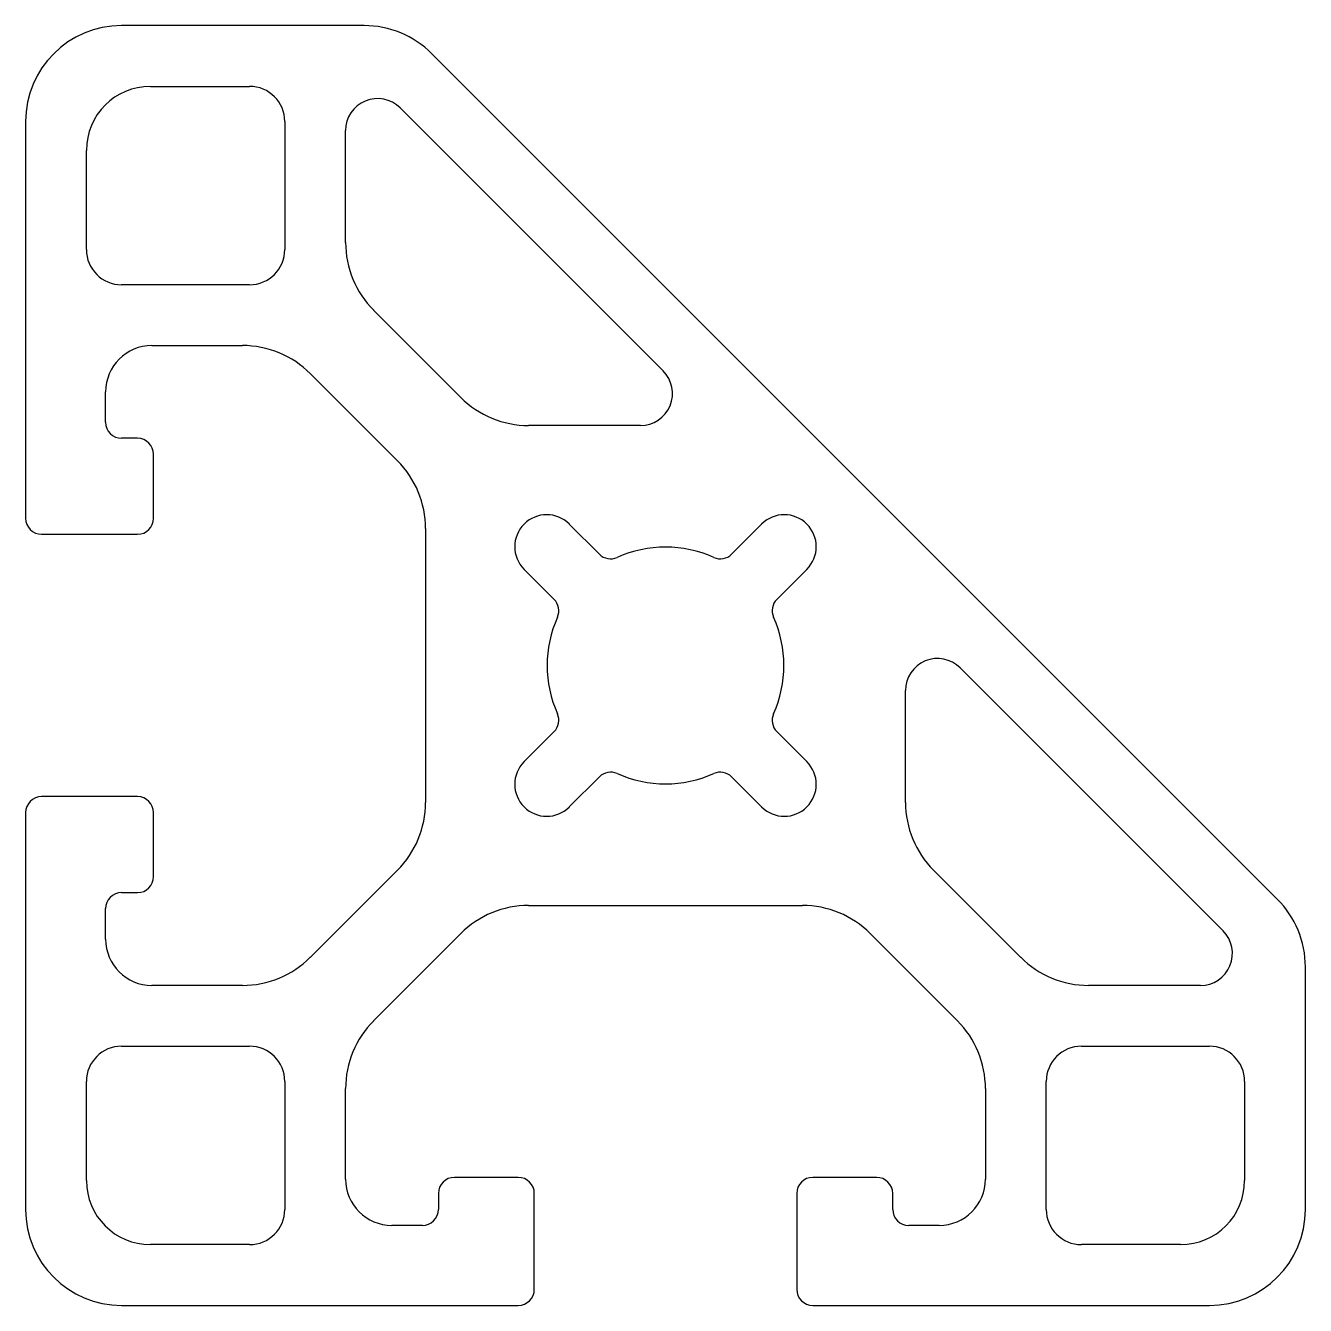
# Model space of a CAD drawing. Extents: x 2107.7 to 2147.7, y 1086.3 to 1126.3.
import ezdxf

# ---------------------------------------------------------------- set-up
doc = ezdxf.new("R2010")
doc.units = 0
doc.layers.get('0').update_dxf_attribs({"linetype": 'CONTINUOUS'})

msp = doc.modelspace()

# ---------------------------------------------------------------- linework, layer by layer
for p, q in [((2118.317, 1126.294), (2110.74, 1126.294)), ((2146.861, 1098.992), (2120.438, 1125.415)), ((2111.64, 1124.394), (2114.74, 1124.394)), ((2119.447, 1123.719), (2127.666, 1115.501)), ((2107.74, 1123.294), (2107.74, 1110.894)), ((2115.84, 1123.294), (2115.84, 1119.294)), ((2117.74, 1119.516), (2117.74, 1123.012)), ((2109.64, 1119.294), (2109.64, 1122.394)), ((2114.74, 1118.194), (2110.74, 1118.194)), ((2121.341, 1114.672), (2118.618, 1117.395)), ((2111.69, 1116.294), (2114.517, 1116.294)), ((2116.638, 1115.415), (2119.361, 1112.692)), ((2110.24, 1113.894), (2110.24, 1114.844)), ((2126.958, 1113.794), (2123.462, 1113.794)), ((2111.24, 1113.394), (2110.74, 1113.394)), ((2111.74, 1110.894), (2111.74, 1112.894)), ((2120.24, 1110.571), (2120.24, 1102.016)), ((2124.734, 1110.713), (2125.673, 1109.775)), ((2129.807, 1109.775), (2130.745, 1110.713)), ((2108.24, 1110.394), (2111.24, 1110.394)), ((2124.259, 1108.36), (2123.32, 1109.299)), ((2132.159, 1109.299), (2131.221, 1108.36)), ((2136.947, 1106.219), (2145.166, 1098.001)), ((2135.24, 1102.016), (2135.24, 1105.512)), ((2123.32, 1103.288), (2124.259, 1104.227)), ((2131.221, 1104.227), (2132.159, 1103.288)), ((2125.673, 1102.812), (2124.734, 1101.874)), ((2130.745, 1101.874), (2129.807, 1102.812)), ((2111.24, 1102.194), (2108.24, 1102.194)), ((2107.74, 1101.694), (2107.74, 1089.294)), ((2111.74, 1099.694), (2111.74, 1101.694)), ((2119.361, 1099.895), (2116.638, 1097.172)), ((2138.841, 1097.172), (2136.118, 1099.895)), ((2110.74, 1099.194), (2111.24, 1099.194)), ((2110.24, 1097.744), (2110.24, 1098.694)), ((2123.462, 1098.794), (2132.017, 1098.794)), ((2118.618, 1095.192), (2121.341, 1097.915)), ((2134.138, 1097.915), (2136.861, 1095.192)), ((2147.74, 1089.294), (2147.74, 1096.871)), ((2114.517, 1096.294), (2111.69, 1096.294)), ((2144.458, 1096.294), (2140.962, 1096.294)), ((2110.74, 1094.394), (2114.74, 1094.394)), ((2140.74, 1094.394), (2144.74, 1094.394)), ((2109.64, 1090.194), (2109.64, 1093.294)), ((2115.84, 1093.294), (2115.84, 1089.294)), ((2139.64, 1089.294), (2139.64, 1093.294)), ((2145.84, 1093.294), (2145.84, 1090.194)), ((2117.74, 1090.244), (2117.74, 1093.071)), ((2137.74, 1093.071), (2137.74, 1090.244)), ((2123.14, 1090.294), (2121.14, 1090.294)), ((2134.34, 1090.294), (2132.34, 1090.294)), ((2120.64, 1089.794), (2120.64, 1089.294)), ((2123.64, 1086.794), (2123.64, 1089.794)), ((2131.84, 1089.794), (2131.84, 1086.794)), ((2134.84, 1089.294), (2134.84, 1089.794)), ((2120.14, 1088.794), (2119.19, 1088.794)), ((2136.29, 1088.794), (2135.34, 1088.794)), ((2114.74, 1088.194), (2111.64, 1088.194)), ((2143.84, 1088.194), (2140.74, 1088.194)), ((2110.74, 1086.294), (2123.14, 1086.294)), ((2132.34, 1086.294), (2144.74, 1086.294))]:
    msp.add_line(p, q)
for centre, radius, start, end in [((2110.74, 1123.294), 3, 90, 180), ((2118.317, 1123.294), 3, 45, 90), ((2111.64, 1122.394), 2, 90, 180), ((2114.74, 1123.294), 1.1, 0, 90), ((2118.74, 1123.012), 1, 45, 180), ((2110.74, 1119.294), 1.1, 180, 270), ((2114.74, 1119.294), 1.1, 270, 360), ((2120.74, 1119.516), 3, 180, 225), ((2111.69, 1114.844), 1.45, 90, 180), ((2114.517, 1113.294), 3, 45, 90), ((2126.958, 1114.794), 1, 270, 45), ((2123.462, 1116.794), 3, 225, 270), ((2110.74, 1113.894), 0.5, 180, 270), ((2111.24, 1112.894), 0.5, 0, 90), ((2117.24, 1110.571), 3, 0, 45), ((2108.24, 1110.894), 0.5, 180, 270), ((2111.24, 1110.894), 0.5, 270, 360), ((2124.027, 1110.006), 1, 45, 225), ((2131.452, 1110.006), 1, 315, 135), ((2126.026, 1110.128), 0.5, 225, 294.0752), ((2127.74, 1106.294), 3.7, 65.9248, 114.0752), ((2129.453, 1110.128), 0.5, 245.9248, 315), ((2123.905, 1108.007), 0.5, 335.9248, 45), ((2131.574, 1108.007), 0.5, 135, 204.0752), ((2127.74, 1106.294), 3.7, 155.9248, 204.0752), ((2127.74, 1106.294), 3.7, 335.9248, 24.0752), ((2136.24, 1105.512), 1, 45, 180), ((2123.905, 1104.58), 0.5, 315, 24.0752), ((2131.574, 1104.58), 0.5, 155.9248, 225), ((2124.027, 1102.581), 1, 135, 315), ((2131.452, 1102.581), 1, 225, 45), ((2126.026, 1102.459), 0.5, 65.9248, 135), ((2127.74, 1106.294), 3.7, 245.9248, 294.0752), ((2129.453, 1102.459), 0.5, 45, 114.0752), ((2108.24, 1101.694), 0.5, 90, 180), ((2111.24, 1101.694), 0.5, 0, 90), ((2117.24, 1102.016), 3, 315, 0), ((2138.24, 1102.016), 3, 180, 225), ((2111.24, 1099.694), 0.5, 270, 360), ((2110.74, 1098.694), 0.5, 90, 180), ((2144.74, 1096.871), 3, 0, 45), ((2123.462, 1095.794), 3, 90, 135), ((2132.017, 1095.794), 3, 45, 90), ((2144.458, 1097.294), 1, 270, 45), ((2111.69, 1097.744), 1.45, 180, 270), ((2114.517, 1099.294), 3, 270, 315), ((2140.962, 1099.294), 3, 225, 270), ((2120.74, 1093.071), 3, 135, 180), ((2134.74, 1093.071), 3, 0, 45), ((2110.74, 1093.294), 1.1, 90, 180), ((2114.74, 1093.294), 1.1, 0, 90), ((2140.74, 1093.294), 1.1, 90, 180), ((2144.74, 1093.294), 1.1, 0, 90), ((2111.64, 1090.194), 2, 180, 270), ((2119.19, 1090.244), 1.45, 180, 270), ((2121.14, 1089.794), 0.5, 90, 180), ((2123.14, 1089.794), 0.5, 0, 90), ((2132.34, 1089.794), 0.5, 90, 180), ((2134.34, 1089.794), 0.5, 0, 90), ((2136.29, 1090.244), 1.45, 270, 360), ((2143.84, 1090.194), 2, 270, 0), ((2110.74, 1089.294), 3, 180, 270), ((2114.74, 1089.294), 1.1, 270, 360), ((2120.14, 1089.294), 0.5, 270, 360), ((2135.34, 1089.294), 0.5, 180, 270), ((2140.74, 1089.294), 1.1, 180, 270), ((2144.74, 1089.294), 3, 270, 0), ((2123.14, 1086.794), 0.5, 270, 360), ((2132.34, 1086.794), 0.5, 180, 270)]:
    msp.add_arc(centre, radius, start, end)

doc.saveas('drawing.dxf')
